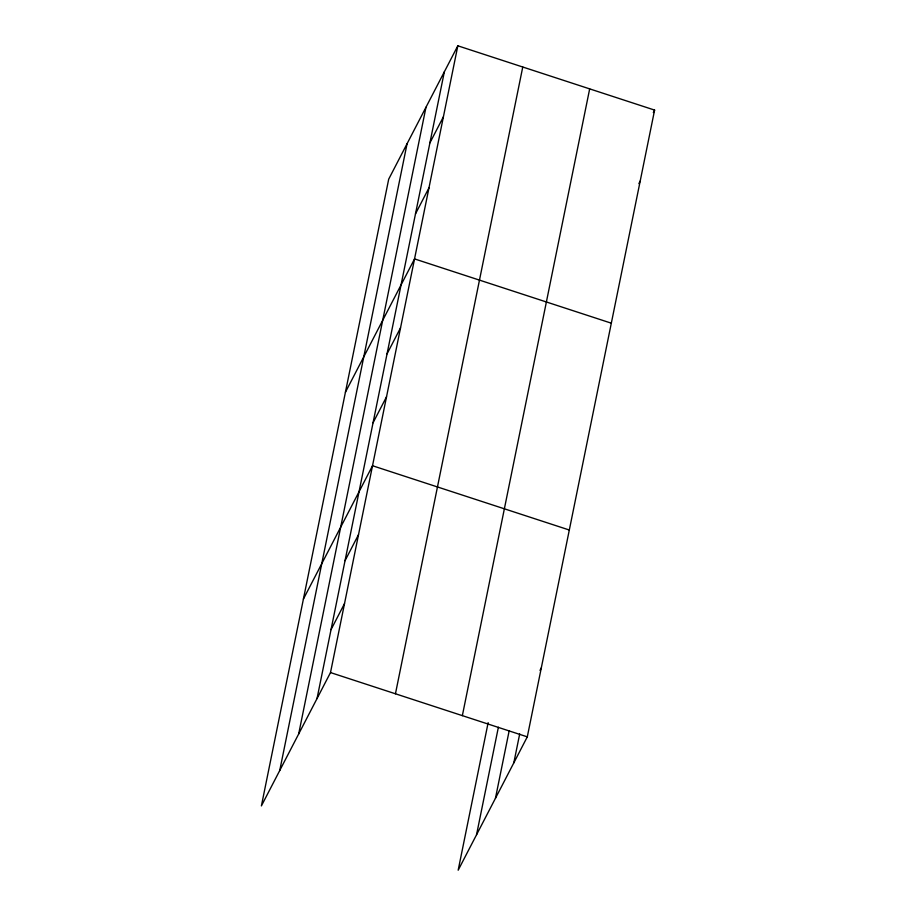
<?xml version="1.0" encoding="UTF-8"?>
<svg xmlns="http://www.w3.org/2000/svg" width="916" height="916" viewBox="0 0 916 916"><rect width="100%" height="100%" fill="white"/><g stroke="black" fill="none" stroke-linecap="round" stroke-linejoin="round"><path stroke-width="1.37" d="M279.746 770.493L407.07 143.72M298.673 733.991L425.986 107.218M317.028 698.565L444.352 71.791M457.828 45.8L388.705 179.147L261.392 805.908L330.504 672.573L457.828 45.8L654.608 110.092L527.295 736.853L458.172 870.2L488.148 722.655M395.449 693.79L522.761 67.017M462.351 715.648L589.675 88.875M476.538 834.774L498.384 727.224M495.453 798.283L509.181 730.716M513.819 762.856L519.704 733.899M429.925 142.827L443.401 116.836M415.486 213.863L428.963 187.872M345.424 392.243L414.536 258.907L611.327 323.188M387.056 353.839L400.532 327.848M373.052 422.791L386.529 396.788M303.402 599.075L372.526 465.74L569.305 530.02M345.046 560.672L358.511 534.681M331.031 629.624L344.508 603.621M653.326 112.565L654.608 110.092M638.899 183.601L640.181 181.116M540.016 670.386L541.299 667.913M330.504 672.573L527.295 736.853"/></g></svg>
